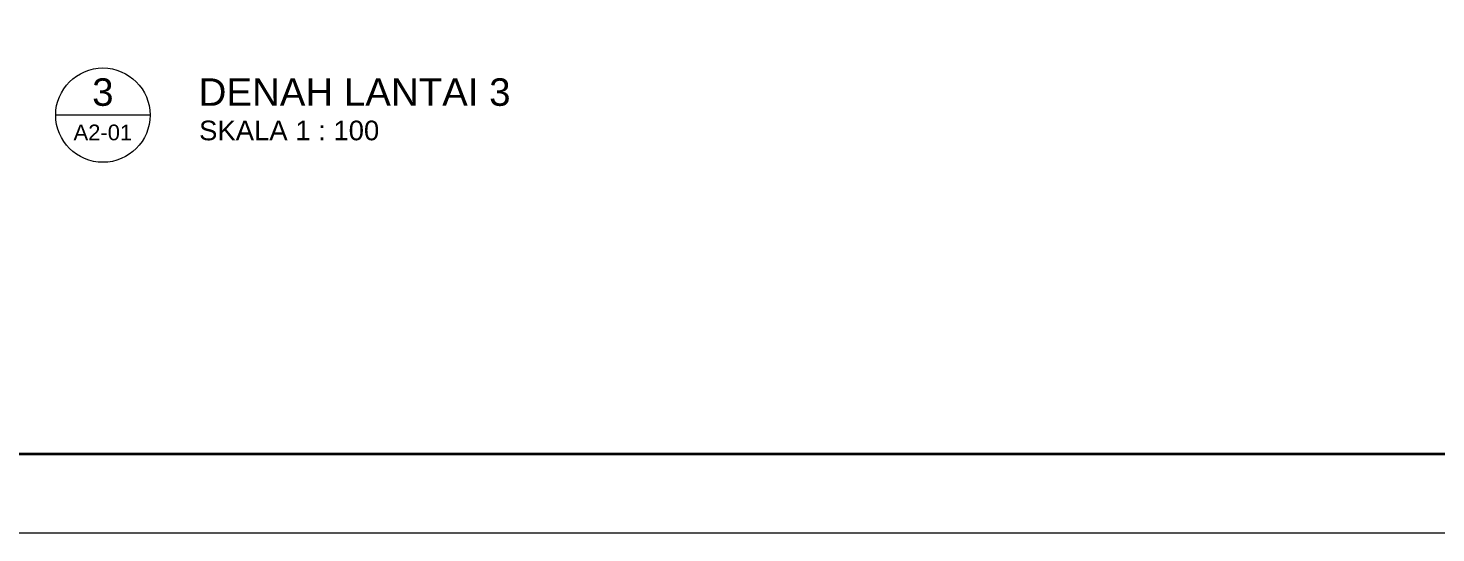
# Model space of a CAD drawing. Header units: millimetres. Extents: x -11 to 1625, y -267 to 180.
# Drawn here: x 1385.21 to 1403.11, y 118 to 124.42 of the extents above; entities that cross this region are included whole.
import ezdxf
from ezdxf.enums import TextEntityAlignment as Align

# ---------------------------------------------------------------- set-up
doc = ezdxf.new("R2010")
doc.units = ezdxf.units.MM
for name, color, linetype, lineweight in [('GRS KOP', 1, 'Continuous', 35), ('kop', 7, 'Continuous', 20), ('not', 7, 'Continuous', 20)]:
    doc.layers.add(name, color=color, linetype=linetype, lineweight=lineweight)
doc.styles.add('BARU', font='complex.shx')
doc.styles.get("Standard").update_dxf_attribs({"font": 'ARIALUNI.TTF'})

# ---------------------------------------------------------------- blocks, each defined once
blk = doc.blocks.new('kop')
at = {"layer": 'GRS KOP'}
blk.add_lwpolyline([(1, 54), (83, 54), (83, 1), (1, 1)], close=True, dxfattribs=at)
at = {"layer": 'kop', "color": 7}
blk.add_line((0, 0), (84, 0), dxfattribs=at)
at = {"layer": 'kop', "style": 'BARU', "flags": 4}
for p, height in [((73.8, 5.4), 0.35), ((80.303, 5.382), 0.25), ((73.8, 4.9), 0.35), ((80.303, 4.882), 0.25), ((73.8, 4.4), 0.35), ((80.303, 4.382), 0.25)]:
    blk.add_attdef('-', p, '', height=height, dxfattribs=at)
at = {"layer": 'kop', "flags": 4}
for tag, p in [('AR-00', (78.057, 2.648)), ('00', (81.238, 2.647))]:
    blk.add_attdef(tag, text='', height=0.35, dxfattribs=at).set_placement(p, align=Align.MIDDLE)
blk = doc.blocks.new('Ndtpd')
blk.add_line((0.747, 0), (-0.747, 0))
blk.add_circle((0, 0), 0.747)
at = {"flags": 4}
for tag, height, p in [('NO', 0.5, (0, 0.148)), ('NOLBR', 0.3, (0, -0.398))]:
    blk.add_attdef(tag, text='', height=height, dxfattribs=at).set_placement(p, align=Align.CENTER)
for tag, p, height in [('NDTPD', (1.516, 0.148), 0.5), ('SKALA', (1.523, -0.398), 0.3)]:
    blk.add_attdef(tag, p, '', height=height, dxfattribs=at)

msp = doc.modelspace()

# ---------------------------------------------------------------- block references
at = {"layer": 'kop'}
msp.add_blockref('kop', (1331.2141609, 118.0000005), dxfattribs=at)
at = {"layer": 'not'}
ref = msp.add_blockref('Ndtpd', (1386.1621494, 123.31563), dxfattribs=dict(at, xscale=0.803212851405533, yscale=0.803212851405533, zscale=0.803212851405533))
ref.add_attrib('NO', '3', dxfattribs={"layer": '0', "height": 0.35, "flags": 4}).set_placement((1386.1618222, 123.4341559), align=Align.CENTER)
ref.add_attrib('NDTPD', 'DENAH LANTAI 3', (1387.3798341, 123.4341559), dxfattribs={"layer": '0', "height": 0.35, "flags": 4})
ref.add_attrib('NOLBR', 'A2-01', dxfattribs={"layer": '0', "height": 0.2, "flags": 4}).set_placement((1386.1618222, 122.9956601), align=Align.CENTER)
ref.add_attrib('SKALA', 'SKALA 1 : 100', (1387.3856341, 122.9956601), dxfattribs={"layer": '0', "height": 0.25, "flags": 4})

doc.saveas('drawing.dxf')
